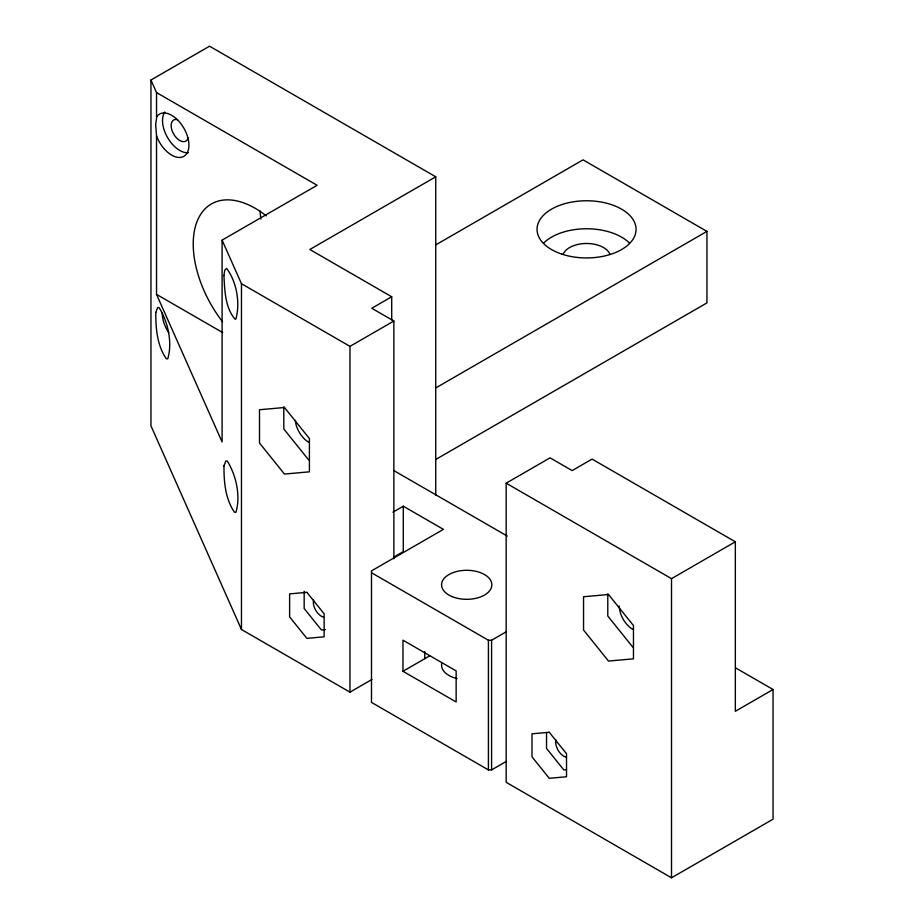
<?xml version="1.0" encoding="UTF-8"?>
<svg xmlns="http://www.w3.org/2000/svg" width="924" height="924" viewBox="0 0 924 924"><rect width="100%" height="100%" fill="white"/><g stroke="black" fill="none" stroke-linecap="round" stroke-linejoin="round"><path stroke-width="1.39" d="M156.526 135.863L156.757 136.544A24.371 14.068 60 0 0 182.767 156.861A24.371 14.068 60 0 0 182.767 126.369A24.371 14.068 60 0 0 156.757 116.643L155.682 124.555L156.526 135.863L156.526 294.386L222.095 441.961L222.095 240.136L317.117 185.285L156.526 92.562L150.947 80.018L209.529 46.2L435.747 176.807L435.747 495.218M435.747 176.807L309.84 249.492L391.707 296.766L391.707 319.82M435.816 244.86L583.056 159.852L706.941 231.381L706.941 302.899L435.481 459.621M391.707 296.766L371.783 308.269L393.867 321.021L393.867 558.754M222.095 240.136L241.464 283.714L349.965 346.361L393.867 321.021M436.174 387.699L706.941 231.381M392.873 512.219L403.291 506.202L443.416 529.371L371.483 570.893L371.483 702.402L488.415 769.911L491.591 769.911L506.479 761.318M506.167 483.183L550.069 457.842L572.152 470.593L592.076 459.089L735.342 541.799L735.342 711.284L773.053 689.512L773.053 819.184L671.517 877.8L506.167 782.328L506.167 483.183L671.517 578.655L735.342 541.799M393.601 557.23L403.291 551.64L403.291 506.202M150.947 80.018L150.947 425.814L241.464 629.51L349.965 692.157L371.922 679.486M402.968 671.286L456.144 701.986L456.144 670.893L402.968 640.193L402.968 671.286L429.683 655.867M371.483 572.73L488.415 640.24L491.591 640.24L506.479 631.646M325.41 629.614L321.425 629.972L304.158 608.5L304.158 591.233M566.458 769.669L563.802 769.9L546.534 748.428L546.534 732.616M156.526 294.386L222.707 332.594M393.716 470.512L507.264 536.07M735.62 667.902L773.053 689.512M632.744 647.066L607.784 616.019L607.784 593.843M308.766 460.025L283.807 428.979L283.807 406.791M671.517 578.655L671.517 877.8M491.591 640.24L491.591 769.911M488.415 640.24L488.415 769.911M424.774 651.628L424.774 658.697M349.965 346.361L349.965 692.157M241.464 283.714L241.464 629.51M156.526 92.562L156.526 117.059M323.516 617.174A11.423 6.595 60 0 1 313.617 600.034M563.374 253.754A23.989 13.848 0 0 1 586.555 243.486A23.989 13.848 0 0 1 609.736 253.754M260.88 218.953A87.595 50.577 60 0 1 260.06 211.018M168.745 332.698A24.752 14.287 60 0 1 162.266 313.248M188.38 152.76A24.371 14.068 60 0 1 167.579 137.584A24.371 14.068 60 0 1 164.842 111.977M188.092 137.93A12.185 7.034 60 0 1 173.677 134.072A12.185 7.034 60 0 1 177.535 119.646M222.465 321.668A87.595 50.577 60 0 1 197.378 220.709A87.595 50.577 60 0 1 266.262 215.846M543.682 243.047A49.515 28.586 0 0 1 629.429 243.047M565.892 757.114A11.423 6.595 60 0 1 555.994 739.974M632.744 629.348A19.046 10.996 60 0 1 619.276 606.017M308.766 442.296A19.046 10.996 60 0 1 295.345 420.351M457.091 678.597A25.133 14.507 0 0 1 441.788 663.293M223.92 275.525C224.694 290.148 225.121 307.992 235.181 319.265L235.874 319.103C240.402 303.13 236.671 281.601 226.611 268.399L224.798 270.166L223.92 275.525M155.81 312.428C155.648 328.089 157.138 345.611 166.285 358.743L167.775 358.858C172.592 342.492 168.053 322.095 159.147 307.646L157.657 307.53L155.81 312.428M223.989 465.858C223.827 481.531 225.317 499.052 234.465 512.185L235.955 512.3C240.771 495.922 236.232 475.537 227.327 461.088L225.837 460.961L223.989 465.858M284.453 407.507L259.494 409.736L259.494 443.012L284.453 474.058L309.413 471.829L309.413 438.553L284.453 407.507M306.883 592.342L289.616 593.878L289.616 616.897L306.883 638.369L324.139 636.821L324.139 613.813L306.883 592.342M608.5 594.513L583.552 596.742L583.552 630.018L608.5 661.064L633.46 658.835L633.46 625.56L608.5 594.513M549.26 732.27L531.993 733.818L531.993 756.825L549.26 778.297L566.516 776.761L566.516 753.741L549.26 732.27M561.804 254.112A49.515 28.586 0 0 0 636.07 229.36A49.515 28.586 0 0 0 561.804 204.597A49.515 28.586 0 0 0 561.804 254.112M452.021 596.581A25.133 14.507 0 0 0 491.718 586.266A25.133 14.507 0 0 0 456.398 571.575A25.133 14.507 0 0 0 452.021 596.581"/></g></svg>
